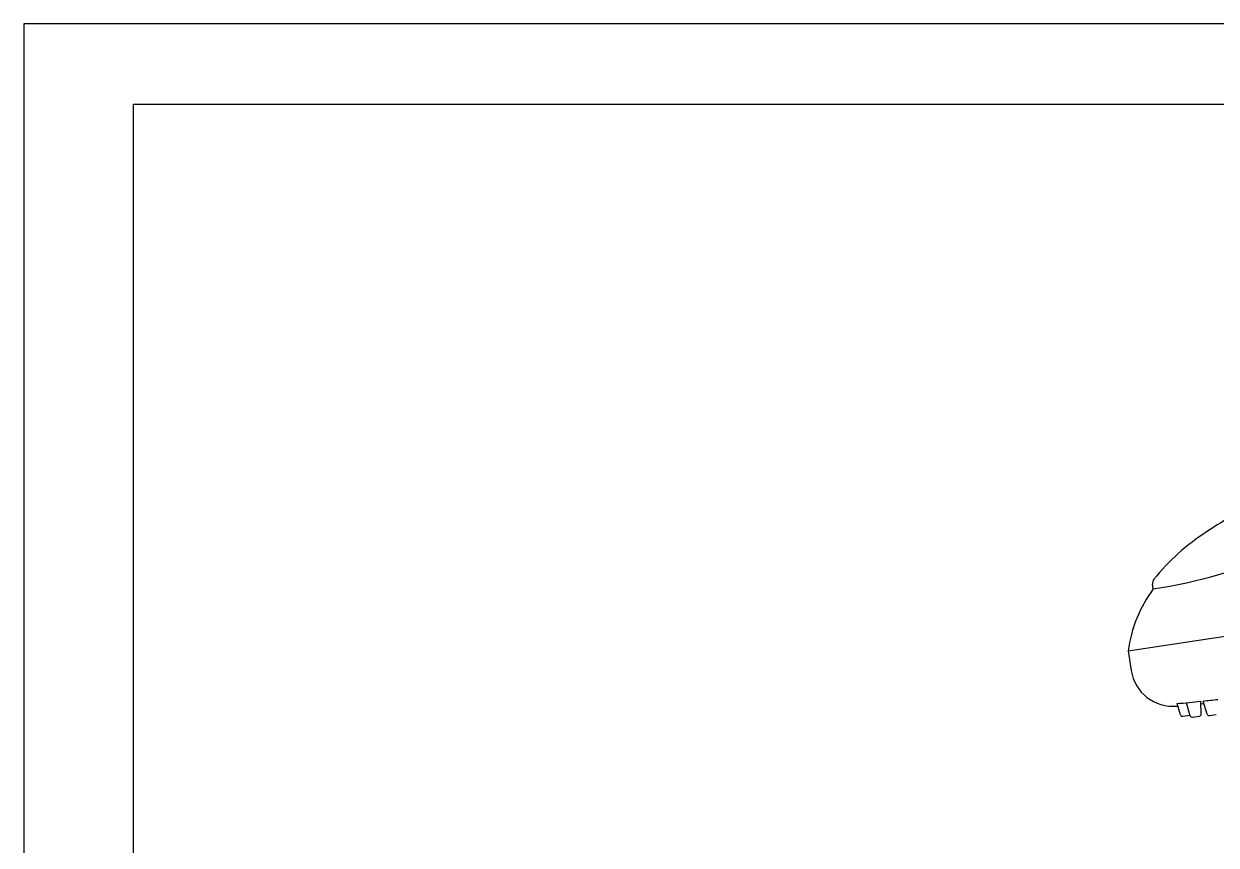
# Model space of a CAD drawing. Extents: x 6992 to 7586, y -5808 to -5388.
# Drawn here: x 6992.5 to 7275, y -5582.6 to -5388.1 of the extents above; entities that cross this region are included whole.
import ezdxf

# ---------------------------------------------------------------- set-up
doc = ezdxf.new("R2010")
doc.units = 0
doc.header["$LTSCALE"] = 7
doc.header["$MEASUREMENT"] = 0
doc.layers.get('0').update_dxf_attribs({"color": 2, "linetype": 'CONTINUOUS'})
doc.layers.add('DWG', color=7, linetype='CONTINUOUS')
doc.layers.add('TXT', color=4, linetype='CONTINUOUS')

msp = doc.modelspace()

# ---------------------------------------------------------------- linework, layer by layer
at = {"linetype": 'Continuous'}
msp.add_lwpolyline([(6992.5, -5808.09), (7586.5, -5808.09), (7586.5, -5388.09), (6992.5, -5388.09)], close=True, dxfattribs=at)
at = {"layer": 'DWG', "color": 0}
for p, q in [((7260.08, -5521.89), (7259.91, -5520.76)), ((7254.16, -5536.58), (7328.28, -5525.18)), ((7254.16, -5536.58), (7254.87, -5541.21)), ((7266.53, -5551.7), (7265.74, -5549.05)), ((7268.84, -5551.91), (7267.92, -5548.84)), ((7271.43, -5551.51), (7271.39, -5548.49)), ((7272.82, -5551.51), (7271.9, -5548.43)), ((7267.09, -5552.05), (7268.81, -5551.79)), ((7269.4, -5552.26), (7271.01, -5552.01)), ((7273.37, -5551.86), (7274.98, -5551.62))]:
    msp.add_line(p, q, dxfattribs=at)
for centre, radius, start, end in [((7240.77, -5395.83), 127.53, 278.7111, 307.2738), ((7355.12, -5630.92), 147.65, 117.679, 123.9218), ((7300.61, -5552.08), 51.83, 122.5559, 141.1787), ((7261.39, -5520.53), 1.5, 141.1787, 188.7469), ((7285.11, -5540.52), 31.2, 143.3284, 172.7467), ((7264.75, -5539.69), 10, 188.7469, 275.3156), ((7222.2, -5082.27), 469.39, 275.3156, 275.3439), ((7222.1, -5081.69), 469.39, 275.3344, 276.0269), ((7222.2, -5082.27), 469.39, 276.0165, 276.099), ((7222.1, -5081.69), 469.39, 276.0895, 276.5151), ((7267.01, -5551.56), 0.5, 196.6541, 278.7469), ((7269.32, -5551.76), 0.5, 196.6541, 278.7469), ((7270.93, -5551.51), 0.5, 278.7469, 0.8397), ((7273.3, -5551.37), 0.5, 196.6541, 278.7469)]:
    msp.add_arc(centre, radius, start, end, dxfattribs=at)
at = {"layer": 'TXT', "color": 4}
for p, q in [((7018.5, -5407.09), (7572.5, -5407.09)), ((7018.5, -5797.09), (7018.5, -5407.09))]:
    msp.add_line(p, q, dxfattribs=at)

doc.saveas('drawing.dxf')
